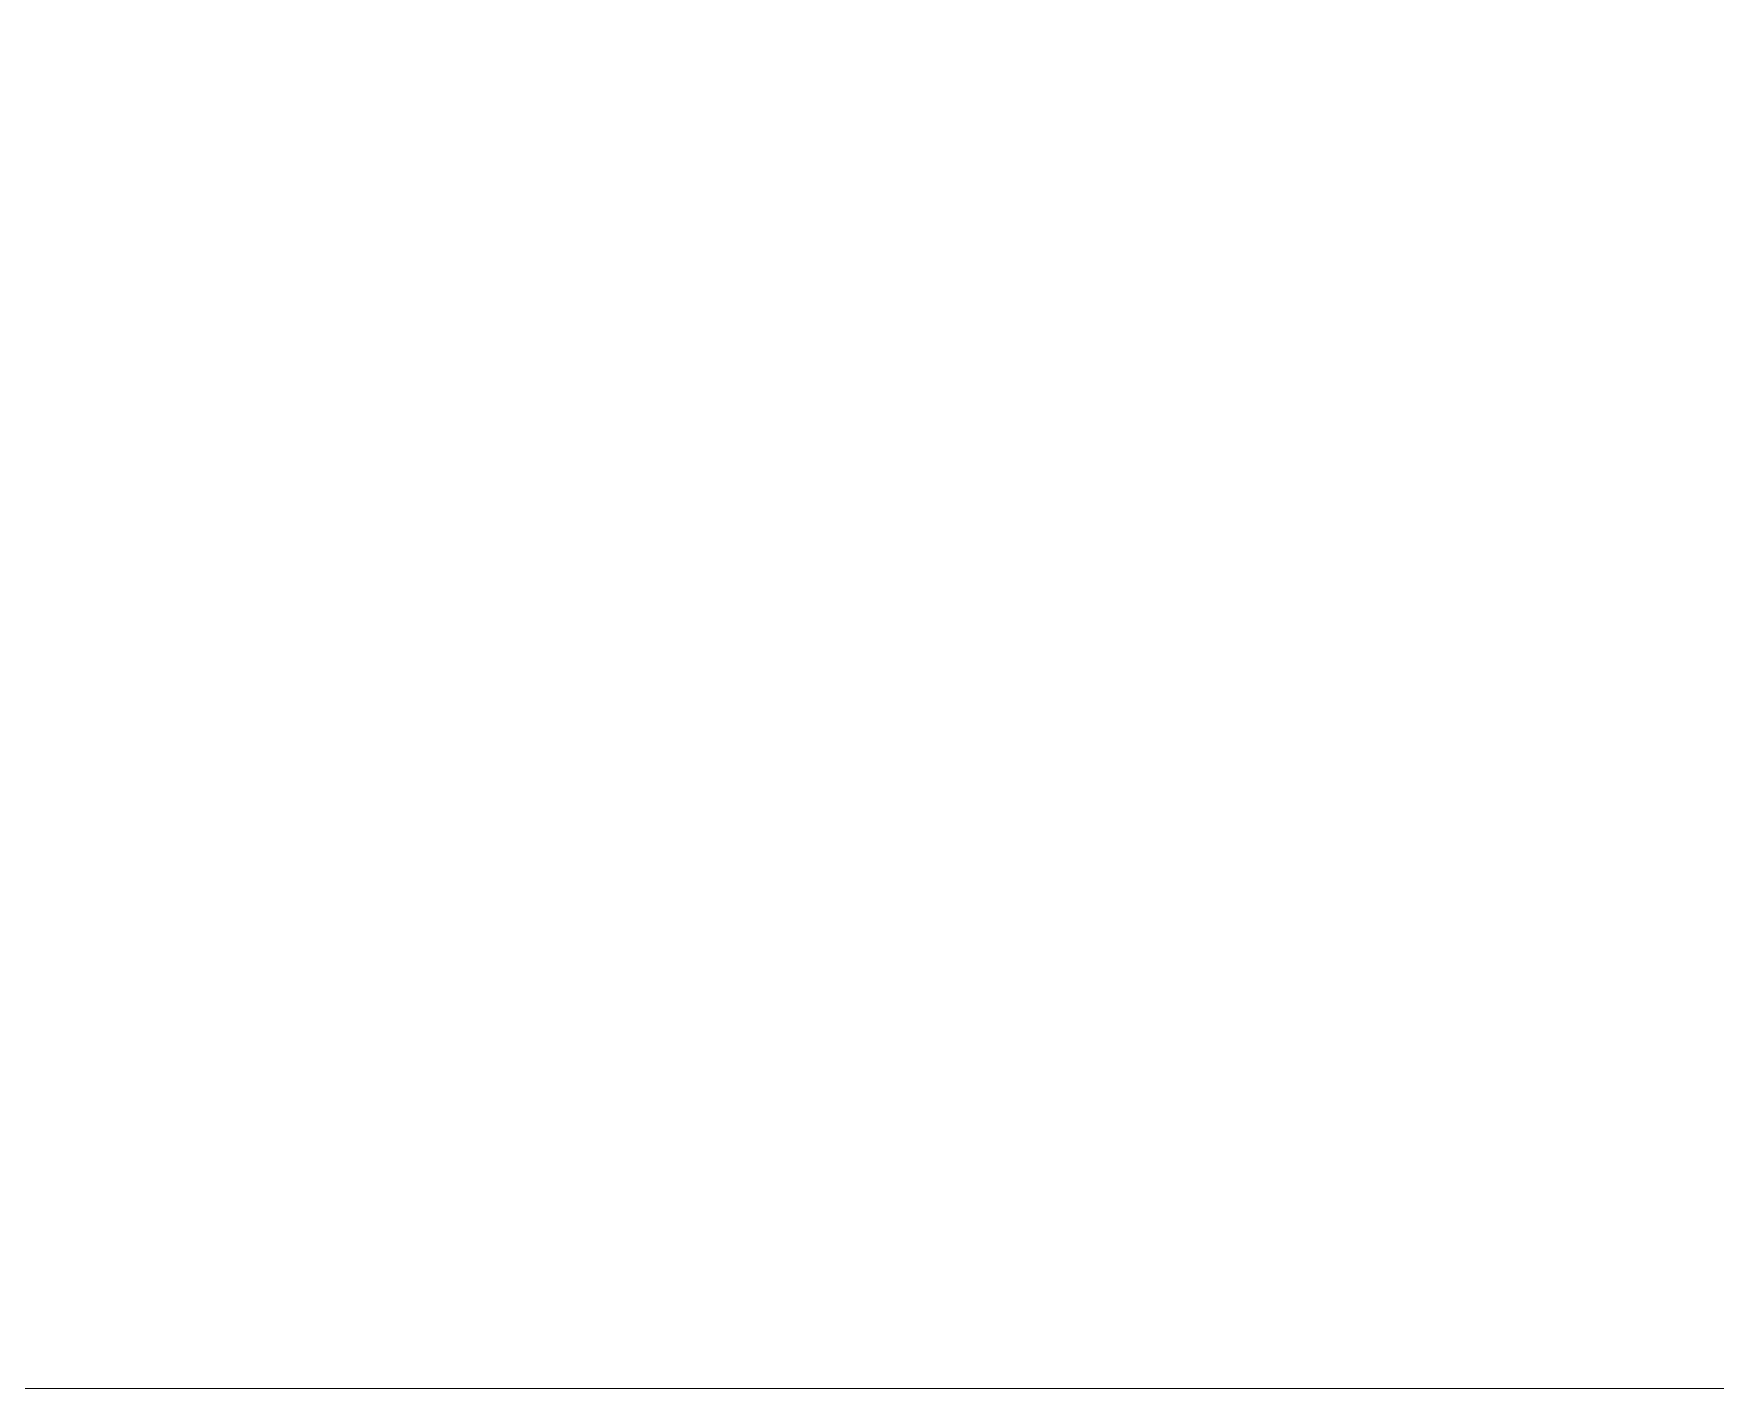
# Model space of a CAD drawing. Extents: x -1701 to 23780, y -363 to 7742.
# Drawn here: x 9463.75 to 9501.8, y 284.7 to 315.35 of the extents above; entities that cross this region are included whole.
import ezdxf

# ---------------------------------------------------------------- set-up
doc = ezdxf.new("R2010")
doc.units = 0
doc.header["$LTSCALE"] = 25
doc.header["$MEASUREMENT"] = 0
doc.layers.get('0').update_dxf_attribs({"color": 9, "lineweight": 9})
doc.layers.add('Audi$0$06D', color=8, linetype='Continuous', lineweight=9)

# ---------------------------------------------------------------- blocks, each defined once
blk = doc.blocks.new('Audi')
at = {"layer": 'Audi$0$06D'}
blk.add_lwpolyline([(7067.199999649509, 861.6757993538367), (7067.199999649509, 284.6999962889695), (9765.579898711654, 284.699996288964)], dxfattribs=at)

msp = doc.modelspace()

# ---------------------------------------------------------------- block references
at = {"color": 6}
msp.add_blockref('Audi', (0, 0), dxfattribs=at)

doc.saveas('drawing.dxf')
